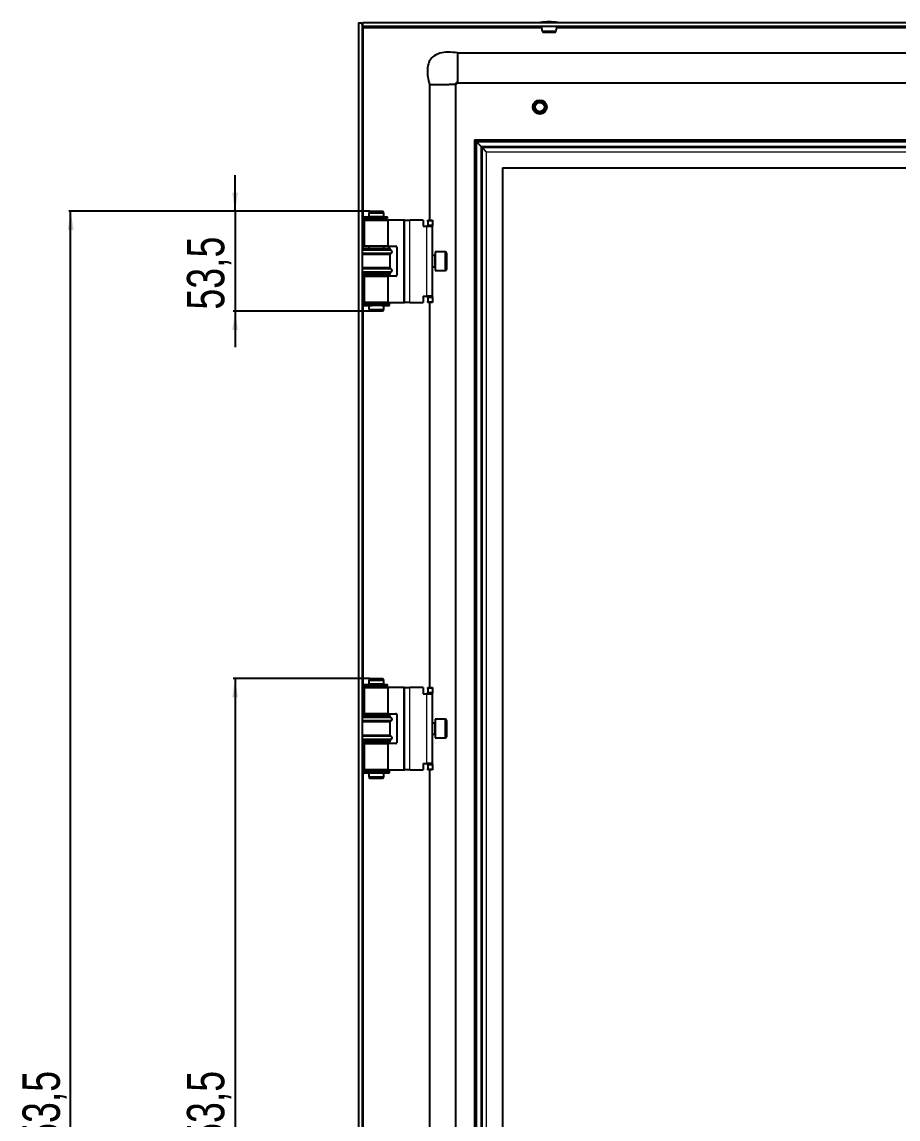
# Model space of a CAD drawing. Header units: millimetres. Extents: x -486 to 1548, y -649 to 978.
# Drawn here: x 611 to 1080, y 186 to 772 of the extents above; entities that cross this region are included whole.
import ezdxf

# ---------------------------------------------------------------- set-up
doc = ezdxf.new("R2010")
doc.units = ezdxf.units.MM
doc.layers.add('FORMAT', color=7, linetype='Continuous')
doc.styles.add('SLDTEXTSTYLE0', font='TXT', dxfattribs={"width": 0.75})
doc.dimstyles.new('SLDDIMSTYLE0', dxfattribs={"dimtxt": 20, "dimasz": 10, "dimexe": 0, "dimexo": 0.0625, "dimgap": 5, "dimtad": 2, "dimdec": 1, "dimrnd": 1e-09, "dimzin": 12, "dimdsep": 46, "dimtxsty": 'SLDTEXTSTYLE0', "dimsah": 1, "dimcen": 0.09, "dimadec": 0, "dimazin": 3, "dimtfac": 1, "dimtofl": 0, "dimtmove": 0, "dimatfit": 3, "dimfxl": 0, "dimfrac": 2, "dimtolj": 1, "dimtzin": 12, "dimarcsym": 0})
doc.dimstyles.new('SLDDIMSTYLE1', dxfattribs={"dimtxt": 20, "dimasz": 10, "dimexe": 0, "dimexo": 0.0625, "dimgap": 5, "dimtad": 2, "dimdec": 1, "dimrnd": 1e-09, "dimzin": 12, "dimdsep": 46, "dimtxsty": 'SLDTEXTSTYLE0', "dimsah": 1, "dimcen": 0.09, "dimadec": 0, "dimazin": 3, "dimtfac": 1, "dimtmove": 0, "dimatfit": 0, "dimfxl": 0, "dimfrac": 2, "dimtolj": 1, "dimtzin": 12, "dimarcsym": 0})

# ---------------------------------------------------------------- blocks, each defined once
blk = doc.blocks.new('_D_6')
at = {"layer": 'FORMAT'}
for p, q in [((796.86, 671.17), (635.78, 671.17)), ((636.78, -282.33), (636.78, 671.17)), ((796.86, -282.33), (635.78, -282.33))]:
    blk.add_line(p, q, dxfattribs=at)
for points in [[(636.78, 671.17), (635.24, 661.17), (638.32, 661.17)], [(636.78, -282.33), (638.32, -272.33), (635.24, -272.33)]]:
    blk.add_solid(points, dxfattribs=at)
at = {"layer": 'FORMAT', "insert": (611, 161.17), "char_height": 20, "attachment_point": 1, "rotation": 90, "style": 'SLDTEXTSTYLE0'}
blk.add_mtext('953,5', dxfattribs=at)
blk = doc.blocks.new('_D_7')
at = {"layer": 'FORMAT'}
for p, q in [((724.78, 671.17), (724.78, 690.4)), ((796.86, 671.17), (723.78, 671.17)), ((724.78, 671.17), (724.78, 617.67)), ((796.86, 617.67), (723.78, 617.67)), ((724.78, 617.67), (724.78, 598.44))]:
    blk.add_line(p, q, dxfattribs=at)
for points in [[(724.78, 671.17), (726.32, 681.17), (723.24, 681.17)], [(724.78, 617.67), (723.24, 607.67), (726.32, 607.67)]]:
    blk.add_solid(points, dxfattribs=at)
at = {"layer": 'FORMAT', "insert": (699, 618.56), "char_height": 20, "attachment_point": 1, "rotation": 90, "style": 'SLDTEXTSTYLE0'}
blk.add_mtext('53,5', dxfattribs=at)
blk = doc.blocks.new('_D_10')
at = {"layer": 'FORMAT'}
for p, q in [((796.86, 421.17), (723.78, 421.17)), ((724.78, 421.17), (724.78, -32.33)), ((796.86, -32.33), (723.78, -32.33))]:
    blk.add_line(p, q, dxfattribs=at)
for points in [[(724.78, 421.17), (723.24, 411.17), (726.32, 411.17)], [(724.78, -32.33), (726.32, -22.33), (723.24, -22.33)]]:
    blk.add_solid(points, dxfattribs=at)
at = {"layer": 'FORMAT', "insert": (699, 161.17), "char_height": 20, "attachment_point": 1, "rotation": 90, "style": 'SLDTEXTSTYLE0'}
blk.add_mtext('453,5', dxfattribs=at)

msp = doc.modelspace()

# ---------------------------------------------------------------- linework, layer by layer
at = {"color": 7, "linetype": 'Continuous', "lineweight": 25}
for p, q in [((790.79, 771.92), (790.79, -383.08)), ((790.79, 771.92), (792.79, 771.92)), ((792.79, 771.92), (792.79, -383.08)), ((793.09, 769.92), (793.09, 771.92)), ((1382.49, 771.92), (793.09, 771.92)), ((1382.49, 769.92), (793.09, 769.92)), ((793.39, 769.32), (793.19, 769.92)), ((892.79, 767.31), (889.2, 767.31)), ((889.68, 766.92), (895.89, 766.92)), ((896.38, 767.31), (892.79, 767.31)), ((843.79, 755.92), (843.79, 740.08)), ((843.79, 755.92), (1331.79, 755.92)), ((843.79, 739.92), (1331.79, 739.92)), ((828.79, 738.92), (829.77, 738.92)), ((828.79, 738.92), (828.79, 666.42)), ((829.77, 738.92), (832.22, 738.92)), ((832.22, 738.92), (835.79, 738.92)), ((835.79, 738.92), (839.36, 738.92)), ((842.79, 738.92), (842.79, -350.08)), ((852.79, 709.42), (852.79, -320.58)), ((852.79, 709.42), (853.79, 708.42)), ((852.79, 709.42), (1322.79, 709.42)), ((853.89, 708.32), (856.2, 706.01)), ((856.2, 706.01), (856.89, 705.32)), ((856.89, 705.32), (859.2, 703.01)), ((867.79, 694.42), (1307.79, 694.42)), ((867.79, 694.42), (867.79, -305.58)), ((796.87, 671.17), (796.29, 670.17)), ((796.29, 670.17), (796.29, 668.17)), ((804.29, 670.17), (796.29, 670.17)), ((796.87, 671.17), (803.71, 671.17)), ((804.29, 670.17), (803.71, 671.17)), ((804.29, 668.17), (804.29, 670.17)), ((793.14, 668.12), (793.14, 667.22)), ((793.14, 668.12), (806.03, 668.12)), ((793.14, 667.22), (806.03, 667.22)), ((793.84, 666.42), (793.84, 652.42)), ((793.84, 666.42), (806.74, 666.42)), ((801.04, 668.17), (796.29, 668.17)), ((796.29, 667.17), (796.29, 666.42)), ((801.04, 667.17), (796.29, 667.17)), ((796.79, 668.17), (796.79, 668.12)), ((796.79, 667.22), (796.79, 667.17)), ((804.29, 668.17), (801.04, 668.17)), ((804.29, 667.17), (801.04, 667.17)), ((803.79, 668.12), (803.79, 668.17)), ((803.79, 667.17), (803.79, 667.22)), ((804.29, 666.42), (804.29, 667.17)), ((806.03, 668.12), (806.11, 668.12)), ((806.03, 667.22), (806.11, 667.22)), ((806.11, 667.22), (806.11, 668.12)), ((806.11, 668.12), (806.32, 668.12)), ((806.11, 667.22), (806.32, 667.22)), ((806.32, 667.22), (806.32, 668.12)), ((806.74, 652.42), (806.74, 666.42)), ((814.84, 666.42), (806.74, 666.42)), ((815.34, 666.42), (814.84, 666.42)), ((815.34, 666.42), (818.34, 666.42)), ((815.34, 622.42), (815.34, 666.42)), ((825.34, 666.42), (818.34, 666.42)), ((825.34, 666.42), (825.34, 663.12)), ((825.34, 663.12), (827.34, 663.12)), ((827.34, 663.12), (830.34, 663.12)), ((827.84, 666.42), (830.34, 666.42)), ((827.84, 665.92), (827.84, 666.42)), ((827.84, 665.92), (827.84, 663.92)), ((827.84, 663.42), (827.84, 663.92)), ((830.34, 663.42), (827.84, 663.42)), ((827.84, 663.42), (827.84, 663.12)), ((830.34, 666.42), (830.34, 665.92)), ((830.34, 665.92), (830.34, 663.92)), ((830.34, 663.92), (830.34, 663.42)), ((830.34, 663.12), (830.34, 663.42)), ((830.34, 625.72), (830.34, 663.12)), ((792.79, 651.42), (807.79, 651.42)), ((806.74, 652.42), (793.84, 652.42)), ((796.29, 652.42), (796.29, 651.42)), ((804.29, 651.42), (804.29, 652.42)), ((806.74, 652.42), (810.84, 652.42)), ((807.79, 650.82), (807.79, 651.42)), ((811.34, 651.92), (811.34, 636.92)), ((807.79, 650.82), (792.79, 650.82)), ((807.79, 648.02), (792.79, 648.02)), ((808.49, 650.14), (807.79, 650.82)), ((807.79, 648.02), (808.49, 648.71)), ((807.79, 640.82), (807.79, 648.02)), ((831.59, 647.42), (830.34, 647.42)), ((837.24, 649.42), (831.84, 649.42)), ((831.84, 649.42), (831.84, 639.42)), ((837.84, 648.82), (837.84, 640.02)), ((807.79, 640.82), (792.79, 640.82)), ((808.49, 640.14), (807.79, 640.82)), ((830.34, 641.42), (831.59, 641.42)), ((807.79, 638.02), (792.79, 638.02)), ((792.79, 637.42), (807.79, 637.42)), ((793.84, 636.42), (793.84, 622.42)), ((793.84, 636.42), (806.74, 636.42)), ((796.29, 637.42), (796.29, 636.42)), ((804.29, 636.42), (804.29, 637.42)), ((806.74, 622.42), (806.74, 636.42)), ((810.84, 636.42), (806.74, 636.42)), ((807.79, 638.02), (808.49, 638.71)), ((807.79, 637.42), (807.79, 638.02)), ((831.84, 639.42), (837.24, 639.42)), ((806.74, 622.42), (793.84, 622.42)), ((796.29, 622.42), (796.29, 621.67)), ((804.29, 621.67), (804.29, 622.42)), ((806.74, 622.42), (814.84, 622.42)), ((814.84, 622.42), (815.34, 622.42)), ((818.34, 622.42), (815.34, 622.42)), ((818.34, 622.42), (825.34, 622.42)), ((825.34, 625.72), (827.34, 625.72)), ((825.34, 625.72), (825.34, 622.42)), ((830.34, 625.72), (827.34, 625.72)), ((827.84, 625.72), (827.84, 625.42)), ((827.84, 625.42), (830.34, 625.42)), ((827.84, 624.92), (827.84, 625.42)), ((827.84, 624.92), (827.84, 622.92)), ((827.84, 622.42), (827.84, 622.92)), ((830.34, 622.42), (827.84, 622.42)), ((828.79, 622.42), (828.79, 416.42)), ((830.34, 625.42), (830.34, 625.72)), ((830.34, 625.42), (830.34, 624.92)), ((830.34, 624.92), (830.34, 622.92)), ((830.34, 622.92), (830.34, 622.42)), ((793.14, 621.62), (793.14, 620.72)), ((793.14, 621.62), (797.13, 621.62)), ((793.14, 620.72), (797.13, 620.72)), ((801.04, 621.67), (796.29, 621.67)), ((796.29, 620.67), (796.29, 618.67)), ((801.04, 620.67), (796.29, 620.67)), ((796.29, 618.67), (796.87, 617.67)), ((796.29, 618.67), (801.04, 618.67)), ((796.79, 621.67), (796.79, 621.62)), ((796.79, 620.72), (796.79, 620.67)), ((800.93, 617.67), (796.87, 617.67)), ((797.13, 621.62), (797.78, 621.62)), ((797.13, 620.72), (797.78, 620.72)), ((797.78, 621.62), (798.12, 621.62)), ((797.78, 620.72), (798.12, 620.72)), ((798.12, 620.72), (798.12, 621.62)), ((798.12, 621.62), (798.12, 621.62)), ((798.12, 620.72), (798.12, 620.72)), ((803.71, 617.67), (800.93, 617.67)), ((804.29, 621.67), (801.04, 621.67)), ((804.29, 620.67), (801.04, 620.67)), ((801.04, 618.67), (804.29, 618.67)), ((803.21, 621.62), (803.21, 620.72)), ((803.21, 621.62), (803.23, 621.62)), ((803.21, 620.72), (803.23, 620.72)), ((803.23, 621.62), (804.53, 621.62)), ((803.23, 620.72), (804.53, 620.72)), ((803.71, 617.67), (804.29, 618.67)), ((803.79, 621.62), (803.79, 621.67)), ((803.79, 620.67), (803.79, 620.72)), ((804.29, 618.67), (804.29, 620.67)), ((804.53, 621.62), (805.25, 621.62)), ((804.53, 620.72), (805.25, 620.72)), ((805.25, 621.62), (807.44, 621.62)), ((805.25, 620.72), (807.44, 620.72)), ((807.44, 620.72), (807.44, 621.62)), ((793.14, 418.12), (793.14, 417.22)), ((793.14, 418.12), (806.03, 418.12)), ((793.14, 417.22), (806.03, 417.22)), ((796.87, 421.17), (796.29, 420.17)), ((796.29, 420.17), (796.29, 418.17)), ((804.29, 420.17), (796.29, 420.17)), ((801.04, 418.17), (796.29, 418.17)), ((796.29, 417.17), (796.29, 416.42)), ((801.04, 417.17), (796.29, 417.17)), ((796.79, 418.17), (796.79, 418.12)), ((796.79, 417.22), (796.79, 417.17)), ((796.87, 421.17), (803.71, 421.17)), ((804.29, 418.17), (801.04, 418.17)), ((804.29, 417.17), (801.04, 417.17)), ((804.29, 420.17), (803.71, 421.17)), ((803.79, 418.12), (803.79, 418.17)), ((803.79, 417.17), (803.79, 417.22)), ((804.29, 418.17), (804.29, 420.17)), ((804.29, 416.42), (804.29, 417.17)), ((806.03, 418.12), (806.11, 418.12)), ((806.03, 417.22), (806.11, 417.22)), ((806.11, 417.22), (806.11, 418.12)), ((806.11, 418.12), (806.32, 418.12)), ((806.11, 417.22), (806.32, 417.22)), ((806.32, 417.22), (806.32, 418.12)), ((793.84, 416.42), (793.84, 402.42)), ((793.84, 416.42), (806.74, 416.42)), ((806.74, 402.42), (806.74, 416.42)), ((814.84, 416.42), (806.74, 416.42)), ((815.34, 416.42), (814.84, 416.42)), ((815.34, 416.42), (818.34, 416.42)), ((815.34, 372.42), (815.34, 416.42)), ((825.34, 416.42), (818.34, 416.42)), ((825.34, 416.42), (825.34, 413.12)), ((825.34, 413.12), (827.34, 413.12)), ((827.34, 413.12), (830.34, 413.12)), ((827.84, 416.42), (830.34, 416.42)), ((827.84, 415.92), (827.84, 416.42)), ((827.84, 415.92), (827.84, 413.92)), ((827.84, 413.42), (827.84, 413.92)), ((830.34, 413.42), (827.84, 413.42)), ((827.84, 413.42), (827.84, 413.12)), ((830.34, 416.42), (830.34, 415.92)), ((830.34, 415.92), (830.34, 413.92)), ((830.34, 413.92), (830.34, 413.42)), ((830.34, 413.12), (830.34, 413.42)), ((830.34, 375.72), (830.34, 413.12)), ((792.79, 401.42), (807.79, 401.42)), ((807.79, 400.82), (792.79, 400.82)), ((806.74, 402.42), (793.84, 402.42)), ((796.29, 402.42), (796.29, 401.42)), ((804.29, 401.42), (804.29, 402.42)), ((806.74, 402.42), (810.84, 402.42)), ((807.79, 400.82), (807.79, 401.42)), ((808.49, 400.14), (807.79, 400.82)), ((811.34, 401.92), (811.34, 386.92)), ((837.24, 399.42), (831.84, 399.42)), ((831.84, 399.42), (831.84, 389.42)), ((807.79, 398.02), (792.79, 398.02)), ((807.79, 398.02), (808.49, 398.71)), ((807.79, 390.82), (807.79, 398.02)), ((831.59, 397.42), (830.34, 397.42)), ((837.84, 398.82), (837.84, 390.02)), ((807.79, 390.82), (792.79, 390.82)), ((807.79, 388.02), (792.79, 388.02)), ((792.79, 387.42), (807.79, 387.42)), ((796.29, 387.42), (796.29, 386.42)), ((804.29, 386.42), (804.29, 387.42)), ((808.49, 390.14), (807.79, 390.82)), ((807.79, 388.02), (808.49, 388.71)), ((807.79, 387.42), (807.79, 388.02)), ((830.34, 391.42), (831.59, 391.42)), ((831.84, 389.42), (837.24, 389.42)), ((793.84, 386.42), (793.84, 372.42)), ((793.84, 386.42), (806.74, 386.42)), ((806.74, 372.42), (806.74, 386.42)), ((810.84, 386.42), (806.74, 386.42)), ((825.34, 375.72), (827.34, 375.72)), ((825.34, 375.72), (825.34, 372.42)), ((830.34, 375.72), (827.34, 375.72)), ((827.84, 375.72), (827.84, 375.42)), ((830.34, 375.42), (830.34, 375.72)), ((793.14, 371.62), (793.14, 370.72)), ((793.14, 371.62), (797.13, 371.62)), ((793.14, 370.72), (797.13, 370.72)), ((806.74, 372.42), (793.84, 372.42)), ((796.29, 372.42), (796.29, 371.67)), ((801.04, 371.67), (796.29, 371.67)), ((796.29, 370.67), (796.29, 368.67)), ((801.04, 370.67), (796.29, 370.67)), ((796.79, 371.67), (796.79, 371.62)), ((796.79, 370.72), (796.79, 370.67)), ((797.13, 371.62), (797.78, 371.62)), ((797.13, 370.72), (797.78, 370.72)), ((797.78, 371.62), (798.12, 371.62)), ((797.78, 370.72), (798.12, 370.72)), ((798.12, 370.72), (798.12, 371.62)), ((798.12, 371.62), (798.12, 371.62)), ((798.12, 370.72), (798.12, 370.72)), ((804.29, 371.67), (801.04, 371.67)), ((804.29, 370.67), (801.04, 370.67)), ((803.21, 371.62), (803.21, 370.72)), ((803.21, 371.62), (803.23, 371.62)), ((803.21, 370.72), (803.23, 370.72)), ((803.23, 371.62), (804.53, 371.62)), ((803.23, 370.72), (804.53, 370.72)), ((803.79, 371.62), (803.79, 371.67)), ((803.79, 370.67), (803.79, 370.72)), ((804.29, 371.67), (804.29, 372.42)), ((804.29, 368.67), (804.29, 370.67)), ((804.53, 371.62), (805.25, 371.62)), ((804.53, 370.72), (805.25, 370.72)), ((805.25, 371.62), (807.44, 371.62)), ((805.25, 370.72), (807.44, 370.72)), ((806.74, 372.42), (814.84, 372.42)), ((807.44, 370.72), (807.44, 371.62)), ((814.84, 372.42), (815.34, 372.42)), ((818.34, 372.42), (815.34, 372.42)), ((818.34, 372.42), (825.34, 372.42)), ((827.84, 375.42), (830.34, 375.42)), ((827.84, 374.92), (827.84, 375.42)), ((827.84, 374.92), (827.84, 372.92)), ((827.84, 372.42), (827.84, 372.92)), ((830.34, 372.42), (827.84, 372.42)), ((828.79, 372.42), (828.79, 16.42)), ((830.34, 375.42), (830.34, 374.92)), ((830.34, 374.92), (830.34, 372.92)), ((830.34, 372.92), (830.34, 372.42)), ((796.29, 368.67), (796.87, 367.67)), ((796.29, 368.67), (801.04, 368.67)), ((800.93, 367.67), (796.87, 367.67)), ((803.71, 367.67), (800.93, 367.67)), ((801.04, 368.67), (804.29, 368.67)), ((803.71, 367.67), (804.29, 368.67))]:
    msp.add_line(p, q, dxfattribs=at)
at = {"color": 8, "linetype": 'Continuous', "lineweight": 18}
for p, q in [((793.39, 668.12), (793.39, 769.32)), ((793.39, 769.32), (888.74, 769.32)), ((892.79, 772.05), (887.93, 772.05)), ((892.79, 772.17), (888.04, 772.17)), ((897.54, 772.17), (892.79, 772.17)), ((897.65, 772.05), (892.79, 772.05)), ((896.83, 769.32), (1278.74, 769.32)), ((853.79, 708.42), (853.79, -319.58)), ((853.79, 708.42), (1321.79, 708.42)), ((853.89, 708.32), (1321.69, 708.32)), ((853.89, 708.32), (853.89, -319.48)), ((856.2, 706.01), (1319.38, 706.01)), ((856.2, 706.01), (856.2, -317.17)), ((856.89, 705.32), (856.89, -316.48)), ((856.89, 705.32), (1318.69, 705.32)), ((859.2, 703.01), (859.2, -314.17)), ((859.2, 703.01), (1316.38, 703.01)), ((793.39, 651.42), (793.39, 667.22)), ((806.03, 668.12), (806.03, 667.22)), ((814.84, 666.42), (814.84, 622.42)), ((818.34, 622.42), (818.34, 666.42)), ((827.34, 625.72), (827.34, 663.12)), ((830.34, 665.92), (827.84, 665.92)), ((827.84, 663.92), (830.34, 663.92)), ((808.49, 650.14), (792.79, 650.14)), ((808.49, 648.71), (792.79, 648.71)), ((831.59, 647.01), (831.59, 647.42)), ((831.59, 641.42), (831.59, 647.01)), ((837.24, 639.42), (837.24, 649.42)), ((808.49, 640.14), (792.79, 640.14)), ((808.49, 638.71), (792.79, 638.71)), ((793.39, 621.62), (793.39, 637.42)), ((830.34, 624.92), (827.84, 624.92)), ((827.84, 622.92), (830.34, 622.92)), ((793.39, 418.12), (793.39, 620.72)), ((797.13, 621.62), (797.13, 620.72)), ((797.78, 621.62), (797.78, 620.72)), ((798.12, 621.62), (798.12, 620.72)), ((803.23, 621.62), (803.23, 620.72)), ((804.53, 621.62), (804.53, 620.72)), ((805.25, 621.62), (805.25, 620.72)), ((793.39, 401.42), (793.39, 417.22)), ((806.03, 418.12), (806.03, 417.22)), ((814.84, 416.42), (814.84, 372.42)), ((818.34, 372.42), (818.34, 416.42)), ((827.34, 375.72), (827.34, 413.12)), ((830.34, 415.92), (827.84, 415.92)), ((827.84, 413.92), (830.34, 413.92)), ((808.49, 400.14), (792.79, 400.14)), ((837.24, 389.42), (837.24, 399.42)), ((808.49, 398.71), (792.79, 398.71)), ((831.59, 397.01), (831.59, 397.42)), ((831.59, 391.42), (831.59, 397.01)), ((808.49, 390.14), (792.79, 390.14)), ((808.49, 388.71), (792.79, 388.71)), ((793.39, 371.62), (793.39, 387.42)), ((793.39, 18.12), (793.39, 370.72)), ((797.13, 371.62), (797.13, 370.72)), ((797.78, 371.62), (797.78, 370.72)), ((798.12, 371.62), (798.12, 370.72)), ((803.23, 371.62), (803.23, 370.72)), ((804.53, 371.62), (804.53, 370.72)), ((805.25, 371.62), (805.25, 370.72)), ((830.34, 374.92), (827.84, 374.92)), ((827.84, 372.92), (830.34, 372.92))]:
    msp.add_line(p, q, dxfattribs=at)
at = {"color": 7, "linetype": 'Continuous', "lineweight": 25}
for radius in [3.75, 3, 2.5]:
    msp.add_circle((887.79, 726.92), radius, dxfattribs=at)
for centre, radius, start, end in [((888.05, 772.05), 0.126, 96.02558, 180), ((913.69, 771.98), 25.77, 179.86102, 180.13898), ((892.79, 727.17), 45.25, 90.0016, 96.02558), ((894.91, 769.66), 6.18, 177.53422, 202.36543), ((892.79, 727.17), 45.25, 83.97442, 89.9984), ((890.67, 769.66), 6.18, 337.63457, 2.46578), ((897.52, 772.05), 0.126, 0, 83.97442), ((871.88, 771.98), 25.77, 359.86102, 0.13898), ((889.68, 767.42), 0.5, 193.38346, 270), ((895.89, 767.42), 0.5, 270, 346.61654), ((810.84, 651.92), 0.5, 0, 90), ((807.79, 649.42), 1, 314.427, 45.573), ((831.59, 647.67), 0.25, 270, 0), ((837.24, 648.82), 0.6, 360, 90), ((807.79, 639.42), 1, 314.427, 45.573), ((831.59, 641.17), 0.25, 0, 90), ((837.24, 640.02), 0.6, 270, 0), ((810.84, 636.92), 0.5, 270, 0), ((807.79, 399.42), 1, 314.427, 45.573), ((810.84, 401.92), 0.5, 0, 90), ((837.24, 398.82), 0.6, 360, 90), ((831.59, 397.67), 0.25, 270, 0), ((807.79, 389.42), 1, 314.427, 45.573), ((831.59, 391.17), 0.25, 360, 90), ((837.24, 390.02), 0.6, 270, 0), ((810.84, 386.92), 0.5, 270, 0)]:
    msp.add_arc(centre, radius, start, end, dxfattribs=at)
for points, knots in [([(793.09, 770.22), (793.06, 770.3), (792.95, 770.62), (792.83, 771.19), (792.8, 771.68), (792.79, 771.92)], [0, 0, 0, 0, 0.141742, 0.566203, 1, 1, 1, 1]), ([(793.09, 769.92), (793.14, 769.92), (793.19, 769.86), (793.29, 769.64), (793.34, 769.48), (793.39, 769.32)], [0, 0, 0, 0, 0.5, 0.5, 1, 1, 1, 1]), ([(843.79, 755.92), (842.06, 756.09), (838.92, 756.39), (834.59, 755.88), (831.16, 754.45), (828.95, 752.14), (827.86, 749.37), (827.54, 746.32), (827.84, 742.76), (828.45, 740.27), (828.79, 738.92)], [0, 0, 0, 0, 0.176713, 0.320911, 0.440308, 0.54837, 0.6374, 0.738878, 0.858543, 1, 1, 1, 1]), ([(842.75, 738.92), (842.77, 739.06), (842.79, 739.3), (842.93, 739.5), (843.05, 739.59), (843.1, 739.7), (843.12, 739.77), (843.13, 739.82), (843.15, 739.86), (843.17, 739.9), (843.2, 739.94), (843.26, 739.99), (843.37, 740.06), (843.56, 740.09), (843.71, 740.09), (843.79, 740.08)], [0, 0, 0, 0, 0.233411, 0.418546, 0.549351, 0.595026, 0.631329, 0.647111, 0.661994, 0.676639, 0.691742, 0.725563, 0.766794, 0.872627, 1, 1, 1, 1]), ([(842.79, 738.92), (842.94, 739.15), (843.2, 739.55), (843.61, 739.81), (843.79, 739.92)], [0, 0, 0, 0, 0.561561, 1, 1, 1, 1]), ([(842.68, 738.92), (842.65, 738.92), (842.56, 738.92), (842.1, 738.92), (841.81, 738.92)], [0, 0, 0, 0, 0.356727, 1, 1, 1, 1])]:
    msp.add_open_spline(points, degree=3, knots=knots, dxfattribs=at)
msp.add_open_spline([(841.81, 738.92), (841.48, 738.92), (840.81, 738.92), (839.84, 738.92), (839.36, 738.92)], degree=3, dxfattribs=at)

# ---------------------------------------------------------------- dimensions: what is measured, and where the dimension line sits
at = {"layer": 'FORMAT'}
for base, p1, p2, dimstyle, picture, middle in [((724.78, 617.67), (796.87, 671.17), (796.87, 617.67), 'SLDDIMSTYLE1', '_D_7', (724.78, 644.42)), ((636.78, 671.17), (796.87, -282.33), (796.87, 671.17), 'SLDDIMSTYLE0', '_D_6', (636.78, 194.42)), ((724.78, -32.33), (796.87, 421.17), (796.87, -32.33), 'SLDDIMSTYLE0', '_D_10', (724.78, 194.42))]:
    dim = msp.add_linear_dim(base=base, p1=p1, p2=p2, angle=90, dimstyle=dimstyle, dxfattribs=at)
    dim.commit()
    dim.dimension.update_dxf_attribs({"geometry": picture, "text_midpoint": middle, "dimtype": 160})

doc.saveas('drawing.dxf')
